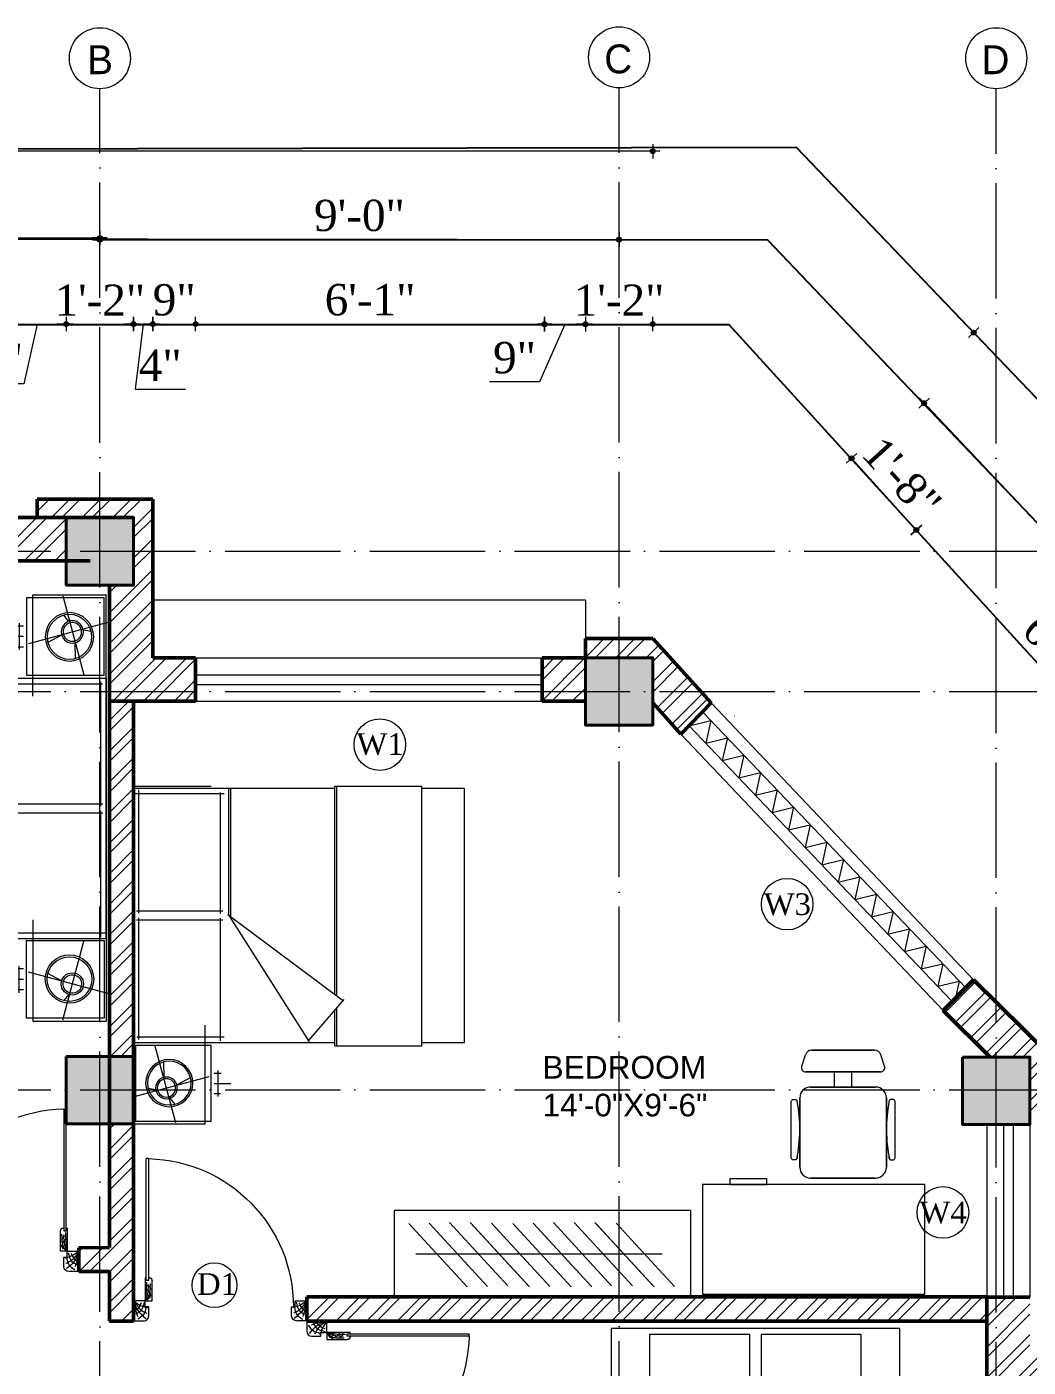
# Model space of a CAD drawing. Header units: inches. Extents: x 153221 to 157601, y -20468 to 0.
# Drawn here: x 156106.4 to 156314.5, y -18781.2 to -18502.7 of the extents above; entities that cross this region are included whole.
import ezdxf

# ---------------------------------------------------------------- set-up
doc = ezdxf.new("R2010")
doc.units = ezdxf.units.IN
doc.header["$MEASUREMENT"] = 0
doc.header["$PDMODE"] = 99
doc.linetypes.add('ACAD_ISO04W100', pattern=[30, 24, -3, 0, -3])
for name, color, linetype, lineweight in [('.09', 24, 'Continuous', 9), ('.1', 168, 'Continuous', 13), ('A-FUR', 42, 'Continuous', 5), ('CENTER  LINE RA', 10, 'ACAD_ISO04W100', 20), ('CONC. OUTLINE RA', 150, 'Continuous', 40), ('DOOR-WIN RA', 3, 'Continuous', 20), ('Furniture', 22, 'Continuous', 13), ('Hatch', 254, 'Continuous', 9), ('HATCH RA', 8, 'Continuous', 5), ('Text', 7, 'Continuous', 18), ('TEXTLAYER', 7, 'Continuous', 18), ('WALL RA', 42, 'Continuous', 50)]:
    doc.layers.add(name, color=color, linetype=linetype, lineweight=lineweight)
doc.layers.add('lettring', color=7, linetype='Continuous')
doc.layers.add('WINDOW+dOOR', color=5, linetype='Continuous')
doc.styles.add('DIM', font='dutch.ttf')
doc.styles.get("Standard").update_dxf_attribs({"font": 'arial.ttf'})
doc.styles.add('titles', font='GOTHICB.TTF')
doc.dimstyles.new('Copy of DIM 8', dxfattribs={"dimtxt": 6.5, "dimasz": 1, "dimexe": 6, "dimexo": 18, "dimgap": 1.6875, "dimtad": 1, "dimdec": 0, "dimzin": 3, "dimdsep": 46, "dimlunit": 4, "dimtxsty": 'DIM', "dimblk": 'dot 2', "dimcen": 0.09375, "dimse1": 1, "dimse2": 1, "dimclrd": 1, "dimclre": 1, "dimclrt": 256, "dimadec": 0, "dimazin": 0, "dimtfac": 0.75, "dimtdec": 0, "dimtix": 1, "dimtmove": 1, "dimatfit": 3, "dimldrblk": 'DOT', "dimfxl": 1, "dimtolj": 1, "dimtzin": 0, "dimlwd": 9, "dimlwe": 9, "dimarcsym": 0})
pattern_1 = [(45, (9494.8653, -3872.767), (-3.18198052, 3.18198052), []), (45, (9496.9866, -3872.767), (-3.18198052, 3.18198052), [])]

# ---------------------------------------------------------------- blocks, each defined once
blk = doc.blocks.new('30 inch door')
at = {"layer": '.09'}
blk.add_arc((10330.01, 24687.1), 25.67, 91.332, 180, dxfattribs=at)
at = {"layer": '.1'}
for p, q in [((10329.41, 24712.76), (10329.41, 24691.67)), ((10329.41, 24712.76), (10329.81, 24712.76)), ((10329.81, 24691.67), (10329.81, 24712.76)), ((10328.81, 24688.15), (10328.81, 24691.67)), ((10329.29, 24692.15), (10329.41, 24692.15)), ((10329.41, 24692.15), (10329.41, 24691.67)), ((10329.41, 24691.67), (10329.81, 24691.67)), ((10329.41, 24691.67), (10329.81, 24691.67)), ((10329.81, 24691.67), (10329.81, 24692.15)), ((10329.81, 24692.15), (10330.01, 24692.15)), ((10330.01, 24692.15), (10330.01, 24688.15)), ((10302.02, 24688.15), (10302.02, 24684.65)), ((10304.03, 24688.15), (10302.02, 24688.15)), ((10304.03, 24688.15), (10304.03, 24688.15)), ((10304.03, 24687.1), (10304.03, 24688.15)), ((10304.65, 24687.1), (10304.03, 24687.1)), ((10304.65, 24685.52), (10304.65, 24687.1)), ((10330.01, 24688.15), (10328.81, 24688.15)), ((10329.4, 24687.1), (10330.01, 24687.1)), ((10329.4, 24685.52), (10329.4, 24687.1)), ((10330.01, 24687.1), (10330.01, 24688.15)), ((10330.01, 24688.15), (10332.02, 24688.15)), ((10332.02, 24688.15), (10332.02, 24684.65)), ((10302.02, 24684.65), (10303.77, 24684.65)), ((10332.02, 24684.65), (10330.27, 24684.65))]:
    blk.add_line(p, q, dxfattribs=at)
for centre, major_axis, start_param, end_param in [((10329.29, 24691.67), (-0.339, 0.339), 5.497787, 7.068583), ((10303.77, 24685.52), (-0.619, -0.619), 0.785398, 2.356194)]:
    blk.add_ellipse(centre, major_axis=major_axis, ratio=1, start_param=start_param, end_param=end_param, dxfattribs=at)
at = {"layer": '.1', "extrusion": (0, 0, -1)}
blk.add_ellipse((10330.27, 24685.52), major_axis=(-0.619, 0.619), ratio=1, start_param=3.926991, end_param=5.497787, dxfattribs=at)
blk.add_line((10330.01, 24688.15), (10330.01, 24688.15))
at = {"layer": 'Hatch', "lineweight": 0}
for points, knots in [([(10330.01, 24688.15), (10329.93, 24688.7), (10329.77, 24689.76), (10329.75, 24690.84), (10329.74, 24691.37)], [0, 0, 0, 0, 41.50394, 80.765622, 80.765622, 80.765622, 80.765622]), ([(10330.01, 24688.15), (10329.8, 24688.26), (10329.35, 24688.51), (10329.11, 24688.97), (10328.99, 24689.22)], [0, 0, 0, 0, 17.459472, 37.737029, 37.737029, 37.737029, 37.737029]), ([(10329.9, 24690.9), (10329.69, 24690.85), (10329.25, 24690.74), (10329.1, 24690.31), (10329.02, 24690.08)], [0, 0, 0, 0, 15.424483, 31.99547, 31.99547, 31.99547, 31.99547]), ([(10329.92, 24690.24), (10329.72, 24690.12), (10329.23, 24689.84), (10329.13, 24689.27), (10329.07, 24688.95)], [0, 0, 0, 0, 17.254821, 40.319618, 40.319618, 40.319618, 40.319618]), ([(10330.01, 24688.15), (10329.7, 24688.44), (10329.1, 24689.01), (10329.14, 24689.82), (10329.09, 24691.13)], [0, 0, 0, 0, 30.296971, 58.529009, 58.529009, 58.529009, 58.529009]), ([(10329.9, 24689.44), (10329.59, 24689.24), (10329.23, 24689.01), (10329.2, 24688.63), (10329.2, 24688.58)], [0, 0, 0, 0, 24.633819, 28.489546, 28.489546, 28.489546, 28.489546]), ([(10330.01, 24688.15), (10329.86, 24688.5), (10329.47, 24689.39), (10329.44, 24690.38), (10329.42, 24690.98)], [0, 0, 0, 0, 28.413311, 72.750806, 72.750806, 72.750806, 72.750806]), ([(10302.02, 24688.15), (10302.05, 24687.95), (10302.17, 24687.01), (10302.48, 24686.12), (10302.72, 24685.42)], [0, 0, 0, 0, 17.459471, 80.67073, 80.67073, 80.67073, 80.67073]), ([(10302.02, 24688.15), (10302.41, 24687.86), (10303.15, 24687.31), (10304.04, 24687.05), (10304.45, 24686.93)], [0, 0, 0, 0, 41.503939, 78.170205, 78.170205, 78.170205, 78.170205]), ([(10302.02, 24688.15), (10302.45, 24687.5), (10303.05, 24686.59), (10304.02, 24686.14), (10304.29, 24686.01)], [0, 0, 0, 0, 64.705486, 90.408952, 90.408952, 90.408952, 90.408952]), ([(10302.02, 24688.15), (10302.13, 24687.79), (10302.35, 24687.1), (10302.97, 24686.1), (10304.18, 24685.07)], [0, 0, 0, 0, 30.296971, 58.529009, 58.529009, 58.529009, 58.529009]), ([(10303.35, 24687.82), (10303.2, 24687.43), (10302.98, 24686.82), (10302.44, 24686.51), (10302.25, 24686.4)], [0, 0, 0, 0, 34.642749, 52.790216, 52.790216, 52.790216, 52.790216]), ([(10303.86, 24687.89), (10303.73, 24687.32), (10303.52, 24686.4), (10302.7, 24686), (10302.39, 24685.85)], [0, 0, 0, 0, 47.051669, 75.417188, 75.417188, 75.417188, 75.417188]), ([(10304.15, 24687.01), (10304.07, 24686.57), (10303.9, 24685.69), (10303.13, 24685.22), (10302.75, 24684.98)], [0, 0, 0, 0, 36.886594, 73.591637, 73.591637, 73.591637, 73.591637]), ([(10332.02, 24688.15), (10331.63, 24687.86), (10330.89, 24687.31), (10330.01, 24687.05), (10329.59, 24686.93)], [0, 0, 0, 0, 41.503939, 78.170205, 78.170205, 78.170205, 78.170205]), ([(10332.02, 24688.15), (10331.59, 24687.5), (10330.99, 24686.59), (10330.03, 24686.14), (10329.75, 24686.01)], [0, 0, 0, 0, 64.705486, 90.408952, 90.408952, 90.408952, 90.408952]), ([(10332.02, 24688.15), (10331.91, 24687.79), (10331.69, 24687.1), (10331.07, 24686.1), (10329.87, 24685.07)], [0, 0, 0, 0, 30.296971, 58.529009, 58.529009, 58.529009, 58.529009]), ([(10329.89, 24687.01), (10329.98, 24686.57), (10330.14, 24685.69), (10330.91, 24685.22), (10331.29, 24684.98)], [0, 0, 0, 0, 36.886594, 73.591637, 73.591637, 73.591637, 73.591637]), ([(10330.18, 24687.89), (10330.31, 24687.32), (10330.52, 24686.4), (10331.35, 24686), (10331.66, 24685.85)], [0, 0, 0, 0, 47.051669, 75.417188, 75.417188, 75.417188, 75.417188]), ([(10330.7, 24687.82), (10330.84, 24687.43), (10331.06, 24686.82), (10331.61, 24686.51), (10331.8, 24686.4)], [0, 0, 0, 0, 34.642749, 52.790216, 52.790216, 52.790216, 52.790216]), ([(10332.02, 24688.15), (10332, 24687.95), (10331.87, 24687.01), (10331.56, 24686.12), (10331.32, 24685.42)], [0, 0, 0, 0, 17.459471, 80.67073, 80.67073, 80.67073, 80.67073])]:
    blk.add_open_spline(points, degree=3, knots=knots, dxfattribs=at)
blk = doc.blocks.new('COLUMN')
at = {"layer": 'CONC. OUTLINE RA', "transparency": 33554687}
h = blk.add_hatch(color=256, dxfattribs=at)
h.dxf.hatch_style = 1
h.paths.add_polyline_path([(148062.93, -13130.45), (148076.93, -13130.45), (148076.93, -13116.45), (148062.93, -13116.45)])
at = {"layer": 'CONC. OUTLINE RA'}
blk.add_lwpolyline([(148062.93, -13116.45), (148076.93, -13116.45), (148076.93, -13130.45), (148062.93, -13130.45)], close=True, dxfattribs=at)
blk = doc.blocks.new('A$C2A650008')
at = {"layer": 'A-FUR'}
for p, q in [((-74.11, 13.02), (-90.97, 13.02)), ((-90.97, -6.3), (-90.97, 13.02)), ((-80.98, 12.72), (-85.85, -5.45)), ((-74.11, -10.37), (-74.11, 13.02)), ((-90.52, -5.58), (-90.52, 12.3)), ((-90.52, 12.3), (-72.65, 12.3)), ((-72.65, 12.3), (-72.65, -5.58)), ((-91.38, 6.62), (-73.1, 1.72)), ((-82.37, 6.87), (-81.23, 8.27)), ((-70.96, 6.46), (-70.96, 0.35)), ((-85.74, 4.89), (-87.52, 4.59)), ((-80.74, 3.68), (-77.55, 1.98)), ((-71.92, 5.78), (-70.42, 5.78)), ((-71.92, 3.36), (-67.96, 3.36)), ((-83.76, 1.91), (-83.84, -1.7)), ((-71.92, 0.94), (-70.3, 0.94)), ((-72.65, -5.58), (-90.52, -5.58)), ((-43.44, -5.48), (-43.44, -13.94)), ((-43.44, -5.48), (-22.87, -5.48)), ((-42.96, -5.48), (-42.96, -14.5)), ((-22.87, -5.48), (-22.87, -66.85)), ((-90.97, -6.3), (-43.44, -6.3)), ((-90.97, -6.3), (-90.97, -66.3)), ((-90.97, -6.3), (-70.8, -6.3)), ((-90.97, -66.3), (-90.97, -6.3)), ((-90.18, -7.63), (-69.6, -7.63)), ((-89.76, -35.72), (-89.76, -7)), ((-70.44, -6.69), (-70.44, -35.63)), ((-68.72, -36.65), (-49.48, -6.48)), ((-49.77, -6.59), (-41.27, -16.48)), ((-22.87, -6.3), (-12.84, -6.3)), ((-12.84, -6.3), (-12.84, -66.3)), ((-41.36, -16.06), (-68.68, -36.43)), ((-43.44, -17.62), (-43.44, -66.85)), ((-42.96, -17.26), (-42.96, -66.85)), ((-69.87, -35.22), (-90.25, -35.22)), ((-89.76, -65.95), (-89.76, -36.85)), ((-70.44, -36.77), (-70.44, -65.37)), ((-68.5, -36.25), (-68.5, -66.3)), ((-68.02, -35.78), (-68.02, -66.3)), ((-90.25, -37.39), (-69.87, -37.39)), ((-74.11, -61.97), (-74.11, -85.36)), ((-43.44, -66.3), (-90.97, -66.3)), ((-90.97, -66.3), (-90.97, -85.36)), ((-69.53, -64.97), (-90.74, -64.97)), ((-90.52, -66.76), (-90.52, -84.63)), ((-72.65, -66.76), (-90.52, -66.76)), ((-80.98, -85.05), (-85.85, -66.89)), ((-72.65, -84.63), (-72.65, -66.76)), ((-43.44, -66.85), (-22.87, -66.85)), ((-12.84, -66.3), (-22.87, -66.3)), ((-91.38, -78.96), (-73.1, -74.06)), ((-71.92, -73.28), (-70.3, -73.28)), ((-70.96, -78.79), (-70.96, -72.69)), ((-80.74, -76.02), (-77.55, -74.32)), ((-71.92, -75.7), (-67.96, -75.7)), ((-82.37, -79.2), (-81.23, -80.61)), ((-71.92, -78.11), (-70.42, -78.11)), ((-74.11, -85.36), (-90.97, -85.36)), ((-90.52, -84.63), (-72.65, -84.63))]:
    blk.add_line(p, q, dxfattribs=at)
for centre, major_axis, start_param, end_param in [((-82.54, 3.29), (3.95, 3.95), 6.28318530712061, 12.5663706143002), ((-82.54, 3.29), (-3.64, 3.64), 4.712389, 10.995574), ((-83.2, 4.43), (1.82, 1.82), 3.926993, 10.210178), ((-83.2, 4.43), (-1.52, 1.52), -1.570796, 4.712389)]:
    blk.add_ellipse(centre, major_axis=major_axis, ratio=1, start_param=start_param, end_param=end_param, dxfattribs=at)
at = {"layer": 'A-FUR', "extrusion": (0, 0, -1)}
for centre, major_axis, start_param, end_param in [((-82.54, -75.63), (-3.95, 3.95), 3.141593, 9.424778), ((-82.54, -75.63), (3.64, 3.64), 1.570796326731005, 7.853981633910592), ((-83.2, -76.77), (1.82, 1.82), -0.588961555347947, 5.69422375183164), ((-83.2, -76.77), (-1.52, 1.52), 0.886531, 7.169716)]:
    blk.add_ellipse(centre, major_axis=major_axis, ratio=1, start_param=start_param, end_param=end_param, dxfattribs=at)
blk = doc.blocks.new('Bed - Queen')
at = {"linetype": 'Continuous'}
for p, q in [((0, -72.00003), (0, 0)), ((0, 0), (59.99999, 0)), ((59.99999, 0), (59.99999, -72.00003)), ((7.99999, -1.2), (28.79998, -1.2)), ((7.99999, -14.4), (7.99999, -1.2)), ((28.79998, -1.2), (28.79998, -14.4)), ((31.19999, -1.2), (51.99999, -1.2)), ((31.19999, -14.4), (31.19999, -1.2)), ((51.99999, -1.2), (51.99999, -16.4)), ((0, -14.4), (44.8, -14.4)), ((59.99999, -29.6), (44.8, -14.4)), ((44.8, -14.4), (44.8, -29.6)), ((51.99999, -16.4), (46.79936, -16.4)), ((44.8, -16.8), (0, -16.8)), ((44.8, -29.6), (59.99999, -29.6)), ((59.99999, -72.00003), (0, -72.00003))]:
    blk.add_line(p, q, dxfattribs=at)
blk = doc.blocks.new('dot1')
at = {"layer": 'Hatch'}
h = blk.add_hatch(color=256, dxfattribs=at)
edge = h.paths.add_edge_path()
edge.add_arc((0, 0), 1, 0, 360)
for p, q in [((3, 0), (-3, 0)), ((0, 3), (0, -3))]:
    blk.add_line(p, q, dxfattribs=at)
blk.add_circle((0, 0), 1, dxfattribs=at)
blk = doc.blocks.new('dot 2')
at = {"layer": 'Hatch', "xscale": 0.5, "yscale": 0.5, "zscale": 0.5}
blk.add_blockref('dot1', (0, 0), dxfattribs=at)
blk = doc.blocks.new('*D881')
at = {"layer": 'Defpoints', "color": 0, "transparency": 16777216}
for p in [(160057.46, -18564.47), (160045.46, -18604.7), (160057.46, -18604.7)]:
    blk.add_point(p, dxfattribs=at)
at = {"layer": 'lettring', "color": 1, "lineweight": 9, "transparency": 16777216}
for p, q in [((160046.46, -18564.47), (160056.46, -18564.47)), ((160051.46, -18564.47), (160048.69, -18576.91)), ((160048.69, -18576.91), (160029.46, -18576.91))]:
    blk.add_line(p, q, dxfattribs=at)
at = {"layer": 'lettring', "color": 1, "lineweight": 9, "transparency": 16777216, "rotation": 180}
blk.add_blockref('dot 2', (160045.46, -18564.47), dxfattribs=at)
at = {"layer": 'lettring', "color": 1, "lineweight": 9, "transparency": 16777216}
blk.add_blockref('dot 2', (160057.46, -18564.47), dxfattribs=at)
at = {"layer": 'lettring', "transparency": 16777216, "insert": (160039.07, -18571.88), "char_height": 6.5, "attachment_point": 5, "style": 'DIM'}
blk.add_mtext('\\A1;1\'-0"', dxfattribs=at)
blk = doc.blocks.new('_Dot')
at = {"color": 0, "linetype": 'ByBlock', "lineweight": -2}
blk.add_line((-0.5, 0), (-1, 0), dxfattribs=at)
at = {"color": 0, "linetype": 'ByBlock', "const_width": 0.5}
blk.add_lwpolyline([(-0.25, 0, 1), (0.25, 0, 1)], format="xyb", close=True, dxfattribs=at)
blk = doc.blocks.new('*D882')
at = {"layer": 'Defpoints', "color": 0, "transparency": 16777216}
for p in [(160071.46, -18564.47), (160057.46, -18604.7), (160071.46, -18604.69)]:
    blk.add_point(p, dxfattribs=at)
at = {"layer": 'lettring', "color": 1, "lineweight": 9, "transparency": 16777216}
for p, q in [((160056.46, -18564.47), (160055.46, -18564.47)), ((160057.46, -18564.47), (160071.46, -18564.47)), ((160072.46, -18564.47), (160073.46, -18564.47))]:
    blk.add_line(p, q, dxfattribs=at)
blk.add_blockref('dot 2', (160057.46, -18564.47), dxfattribs=at)
at = {"layer": 'lettring', "color": 1, "lineweight": 9, "transparency": 16777216, "rotation": 180}
blk.add_blockref('dot 2', (160071.46, -18564.47), dxfattribs=at)
at = {"layer": 'lettring', "transparency": 16777216, "insert": (160064.46, -18559.51), "char_height": 6.5, "attachment_point": 5, "style": 'DIM'}
blk.add_mtext('\\A1;1\'-2"', dxfattribs=at)
blk = doc.blocks.new('*D883')
at = {"layer": 'Defpoints', "color": 0, "transparency": 16777216}
for p in [(160075.46, -18564.47), (160075.46, -18600.86), (160071.46, -18604.69)]:
    blk.add_point(p, dxfattribs=at)
at = {"layer": 'lettring', "color": 1, "lineweight": 9, "transparency": 16777216}
for p, q in [((160070.46, -18564.47), (160069.46, -18564.47)), ((160071.46, -18564.47), (160075.46, -18564.47)), ((160071.46, -18564.47), (160075.46, -18564.47)), ((160073.46, -18564.47), (160071.77, -18577.97)), ((160076.46, -18564.47), (160077.46, -18564.47)), ((160071.77, -18577.97), (160082.24, -18577.97))]:
    blk.add_line(p, q, dxfattribs=at)
blk.add_blockref('dot 2', (160071.46, -18564.47), dxfattribs=at)
at = {"layer": 'lettring', "color": 1, "lineweight": 9, "transparency": 16777216, "rotation": 180}
blk.add_blockref('dot 2', (160075.46, -18564.47), dxfattribs=at)
at = {"layer": 'lettring', "transparency": 16777216, "insert": (160077, -18573.03), "char_height": 6.5, "attachment_point": 5, "style": 'DIM'}
blk.add_mtext('\\A1;4"', dxfattribs=at)
blk = doc.blocks.new('*D884')
at = {"layer": 'Defpoints', "color": 0, "transparency": 16777216}
for p in [(160084.37, -18564.47), (160075.46, -18600.86), (160084.37, -18634.84)]:
    blk.add_point(p, dxfattribs=at)
at = {"layer": 'lettring', "color": 1, "lineweight": 9, "transparency": 16777216}
for p, q in [((160074.46, -18564.47), (160073.46, -18564.47)), ((160075.46, -18564.47), (160084.37, -18564.47)), ((160085.37, -18564.47), (160086.37, -18564.47))]:
    blk.add_line(p, q, dxfattribs=at)
blk.add_blockref('dot 2', (160075.46, -18564.47), dxfattribs=at)
at = {"layer": 'lettring', "color": 1, "lineweight": 9, "transparency": 16777216, "rotation": 180}
blk.add_blockref('dot 2', (160084.37, -18564.47), dxfattribs=at)
at = {"layer": 'lettring', "transparency": 16777216, "insert": (160079.91, -18559.47), "char_height": 6.5, "attachment_point": 5, "style": 'DIM'}
blk.add_mtext('\\A1;9"', dxfattribs=at)
blk = doc.blocks.new('*D885')
at = {"layer": 'Defpoints', "color": 0, "transparency": 16777216}
for p in [(160156.87, -18564.47), (160084.37, -18634.84), (160156.87, -18634.84)]:
    blk.add_point(p, dxfattribs=at)
at = {"layer": 'lettring', "color": 1, "lineweight": 9, "transparency": 16777216}
blk.add_line((160085.37, -18564.47), (160155.87, -18564.47), dxfattribs=at)
at = {"layer": 'lettring', "color": 1, "lineweight": 9, "transparency": 16777216, "rotation": 180}
blk.add_blockref('dot 2', (160084.37, -18564.47), dxfattribs=at)
at = {"layer": 'lettring', "color": 1, "lineweight": 9, "transparency": 16777216}
blk.add_blockref('dot 2', (160156.87, -18564.47), dxfattribs=at)
at = {"layer": 'lettring', "transparency": 16777216, "insert": (160120.62, -18559.45), "char_height": 6.5, "attachment_point": 5, "style": 'DIM'}
blk.add_mtext('\\A1;6\'-1"', dxfattribs=at)
blk = doc.blocks.new('*D886')
at = {"layer": 'Defpoints', "color": 0, "transparency": 16777216}
for p in [(160165.37, -18564.55), (160156.87, -18635.95), (160165.37, -18634.92)]:
    blk.add_point(p, dxfattribs=at)
at = {"layer": 'lettring', "color": 1, "lineweight": 9, "transparency": 16777216}
for p, q in [((160161.12, -18564.55), (160155.81, -18576.49)), ((160157.87, -18564.55), (160164.37, -18564.55)), ((160155.81, -18576.49), (160145.46, -18576.49))]:
    blk.add_line(p, q, dxfattribs=at)
at = {"layer": 'lettring', "color": 1, "lineweight": 9, "transparency": 16777216, "rotation": 180}
blk.add_blockref('dot 2', (160156.87, -18564.55), dxfattribs=at)
at = {"layer": 'lettring', "color": 1, "lineweight": 9, "transparency": 16777216}
blk.add_blockref('dot 2', (160165.37, -18564.55), dxfattribs=at)
at = {"layer": 'lettring', "transparency": 16777216, "insert": (160150.64, -18571.49), "char_height": 6.5, "attachment_point": 5, "style": 'DIM'}
blk.add_mtext('\\A1;9"', dxfattribs=at)
blk = doc.blocks.new('*D887')
at = {"layer": 'Defpoints', "color": 0, "transparency": 16777216}
for p in [(160179.37, -18564.47), (160165.37, -18633.81), (160179.37, -18633.81)]:
    blk.add_point(p, dxfattribs=at)
at = {"layer": 'lettring', "color": 1, "lineweight": 9, "transparency": 16777216}
for p, q in [((160164.37, -18564.47), (160163.37, -18564.47)), ((160165.37, -18564.47), (160179.37, -18564.47)), ((160180.37, -18564.47), (160181.37, -18564.47))]:
    blk.add_line(p, q, dxfattribs=at)
blk.add_blockref('dot 2', (160165.37, -18564.47), dxfattribs=at)
at = {"layer": 'lettring', "color": 1, "lineweight": 9, "transparency": 16777216, "rotation": 180}
blk.add_blockref('dot 2', (160179.37, -18564.47), dxfattribs=at)
at = {"layer": 'lettring', "transparency": 16777216, "insert": (160172.37, -18559.51), "char_height": 6.5, "attachment_point": 5, "style": 'DIM'}
blk.add_mtext('\\A1;1\'-2"', dxfattribs=at)
blk = doc.blocks.new('*D888')
at = {"layer": 'Defpoints', "color": 0, "transparency": 16777216}
for p in [(160064.46, -18546.57), (159860.42, -18611.67), (160064.46, -18611.67)]:
    blk.add_point(p, dxfattribs=at)
at = {"layer": 'lettring', "color": 1, "lineweight": 9, "transparency": 16777216}
blk.add_line((159861.42, -18546.57), (160063.46, -18546.57), dxfattribs=at)
at = {"layer": 'lettring', "color": 1, "lineweight": 9, "transparency": 16777216, "rotation": 180}
blk.add_blockref('dot 2', (159860.42, -18546.57), dxfattribs=at)
at = {"layer": 'lettring', "color": 1, "lineweight": 9, "transparency": 16777216}
blk.add_blockref('dot 2', (160064.46, -18546.57), dxfattribs=at)
at = {"layer": 'lettring', "transparency": 16777216, "insert": (159962.44, -18541.55), "char_height": 6.5, "attachment_point": 5, "style": 'DIM'}
blk.add_mtext('\\A1;17\'-0"', dxfattribs=at)
blk = doc.blocks.new('*D889')
at = {"layer": 'Defpoints', "color": 0, "transparency": 16777216}
for p in [(160172.37, -18546.94), (160172.37, -18546.94), (160064.46, -18611.67)]:
    blk.add_point(p, dxfattribs=at)
at = {"layer": 'lettring', "color": 1, "lineweight": 9, "transparency": 16777216}
blk.add_line((160065.46, -18546.94), (160171.37, -18546.94), dxfattribs=at)
at = {"layer": 'lettring', "color": 1, "lineweight": 9, "transparency": 16777216, "rotation": 180}
blk.add_blockref('dot 2', (160064.46, -18546.94), dxfattribs=at)
at = {"layer": 'lettring', "color": 1, "lineweight": 9, "transparency": 16777216}
blk.add_blockref('dot 2', (160172.37, -18546.94), dxfattribs=at)
at = {"layer": 'lettring', "transparency": 16777216, "insert": (160118.41, -18541.94), "char_height": 6.5, "attachment_point": 5, "style": 'DIM'}
blk.add_mtext('\\A1;9\'-0"', dxfattribs=at)
blk = doc.blocks.new('*D890')
at = {"layer": 'Defpoints', "color": 0, "transparency": 16777216}
for p in [(159853.42, -18528.57), (159853.42, -18629.81), (160179.37, -18629.81)]:
    blk.add_point(p, dxfattribs=at)
at = {"layer": 'lettring', "color": 1, "lineweight": 9, "transparency": 16777216}
blk.add_line((160178.37, -18528.57), (159854.42, -18528.57), dxfattribs=at)
at = {"layer": 'lettring', "color": 1, "lineweight": 9, "transparency": 16777216, "rotation": 180}
blk.add_blockref('dot 2', (159853.42, -18528.57), dxfattribs=at)
at = {"layer": 'lettring', "color": 1, "lineweight": 9, "transparency": 16777216}
blk.add_blockref('dot 2', (160179.37, -18528.57), dxfattribs=at)
at = {"layer": 'lettring', "transparency": 16777216, "insert": (160016.39, -18523.57), "char_height": 6.5, "attachment_point": 5, "style": 'DIM'}
blk.add_mtext('\\A1;27\'-2"', dxfattribs=at)
blk = doc.blocks.new('nbc')
at = {"layer": 'CENTER  LINE RA', "linetype": 'ACAD_ISO04W100'}
for p, q in [((157748.23, -18980.32), (157748.23, -18515.46)), ((157856.14, -18980.29), (157856.14, -18515.29)), ((157934.54, -18980.46), (157934.54, -18515.46)), ((157473.24, -18611.56), (158032.97, -18611.56)), ((157473.24, -18640.7), (158032.97, -18640.7)), ((157473.24, -18723.5), (158032.97, -18723.5))]:
    blk.add_line(p, q, dxfattribs=at)
at = {"layer": 'Text'}
for centre in [(157748.23, -18509.12), (157748.23, -18509.12), (157748.23, -18509.12), (157856.14, -18508.94), (157856.14, -18508.94), (157856.14, -18508.94), (157934.54, -18509.12), (157934.54, -18509.12), (157934.54, -18509.12)]:
    blk.add_circle(centre, 6.34, dxfattribs=at)
at = {"layer": 'Text', "char_height": 6, "width": 68.6783, "attachment_point": 3, "rotation": 0.0035, "style": 'titles'}
for s, insert in [('{\\fStylus BT|b0|i0|c0|p34;B}', (157750.95, -18506.44)), ('{\\fStylus BT|b0|i0|c0|p34;C}', (157858.86, -18506.27)), ('{\\fStylus BT|b0|i0|c0|p34;D}', (157937.27, -18506.44))]:
    blk.add_mtext(s, dxfattribs=dict(at, insert=insert))
blk = doc.blocks.new('*D891')
at = {"layer": 'Defpoints', "color": 0, "transparency": 16777216}
for p in [(160234.15, -18607.25), (160179.37, -18629.81), (160192.85, -18644.69)]:
    blk.add_point(p, dxfattribs=at)
at = {"layer": 'lettring', "color": 1, "lineweight": 9, "transparency": 16777216}
blk.add_line((160221.34, -18593.12), (160233.48, -18606.51), dxfattribs=at)
for p, rotation in [((160220.67, -18592.38), 132.1864130541454), ((160234.15, -18607.25), 312.1864130541455)]:
    blk.add_blockref('dot 2', p, dxfattribs=dict(at, rotation=rotation))
at = {"layer": 'lettring', "transparency": 16777216, "insert": (160231.14, -18596.44), "char_height": 6.5, "attachment_point": 5, "rotation": 312.1864, "style": 'DIM'}
blk.add_mtext('\\A1;1\'-8"', dxfattribs=at)
blk = doc.blocks.new('*D892')
at = {"layer": 'Defpoints', "color": 0, "transparency": 16777216}
for p in [(160192.85, -18644.69), (160287.36, -18665.96), (160247.47, -18702.12)]:
    blk.add_point(p, dxfattribs=at)
at = {"layer": 'lettring', "color": 1, "lineweight": 9, "transparency": 16777216}
blk.add_line((160234.83, -18607.99), (160286.69, -18665.22), dxfattribs=at)
for p, rotation in [((160234.15, -18607.25), 132.1864130541473), ((160287.36, -18665.96), 312.1864130541473)]:
    blk.add_blockref('dot 2', p, dxfattribs=dict(at, rotation=rotation))
at = {"layer": 'lettring', "transparency": 16777216, "insert": (160264.47, -18633.25), "char_height": 6.5, "attachment_point": 5, "rotation": 312.1864, "style": 'DIM'}
blk.add_mtext('\\A1;6\'-7"', dxfattribs=at)
blk = doc.blocks.new('*D893')
at = {"layer": 'Defpoints', "color": 0, "transparency": 16777216}
for p in [(160300.86, -18680.86), (160247.47, -18702.12), (160261.77, -18716.28)]:
    blk.add_point(p, dxfattribs=at)
at = {"layer": 'lettring', "color": 1, "lineweight": 9, "transparency": 16777216}
blk.add_line((160288.04, -18666.7), (160300.19, -18680.12), dxfattribs=at)
for p, rotation in [((160287.36, -18665.96), 132.1864130541473), ((160300.86, -18680.86), 312.1864130541473)]:
    blk.add_blockref('dot 2', p, dxfattribs=dict(at, rotation=rotation))
at = {"layer": 'lettring', "transparency": 16777216, "insert": (160297.84, -18670.03), "char_height": 6.5, "attachment_point": 5, "rotation": 312.1864, "style": 'DIM'}
blk.add_mtext('\\A1;1\'-8"', dxfattribs=at)
blk = doc.blocks.new('*D904')
at = {"layer": 'Defpoints', "color": 0, "transparency": 16777216}
for p in [(160250.77, -18723.6), (160250.77, -18889.31), (160327.1, -18889.31)]:
    blk.add_point(p, dxfattribs=at)
at = {"layer": 'lettring', "color": 1, "lineweight": 9, "transparency": 16777216}
blk.add_line((160327.1, -18724.6), (160327.1, -18888.31), dxfattribs=at)
for p, rotation in [((160327.1, -18723.6), 90), ((160327.1, -18889.31), 270)]:
    blk.add_blockref('dot 2', p, dxfattribs=dict(at, rotation=rotation))
at = {"layer": 'lettring', "transparency": 16777216, "insert": (160322.07, -18806.46), "char_height": 6.5, "attachment_point": 5, "rotation": 90, "style": 'DIM'}
blk.add_mtext('\\A1;13\'-10"', dxfattribs=at)
blk = doc.blocks.new('BFKJV')
at = {"layer": 'HATCH RA'}
h = blk.add_hatch(dxfattribs=at)
h.set_pattern_fill('ANSI32', color=256, scale=12)
h.paths.add_polyline_path([(160075.46, -18633.84), (160075.46, -18600.87), (160051.46, -18600.86), (160051.46, -18604.7), (160071.46, -18604.7), (160071.46, -18618.7), (160066.46, -18618.7), (160066.46, -18642.84), (160084.37, -18642.84), (160084.37, -18633.84)])
h = blk.add_hatch(dxfattribs=at)
h.set_pattern_fill('ANSI32', color=256, scale=12)
h.set_pattern_definition(pattern_1)
h.paths.add_polyline_path([(160057.46, -18613.7), (160057.46, -18604.7), (160045.46, -18604.7), (160045.46, -18613.7)])
h = blk.add_hatch(dxfattribs=at)
h.set_pattern_fill('ANSI32', color=256, scale=12)
h.paths.add_polyline_path([(160179.37, -18629.81), (160165.37, -18629.81), (160165.37, -18633.81), (160179.37, -18633.81), (160179.37, -18643.21), (160185.24, -18649.7), (160191.51, -18643.2)])
h = blk.add_hatch(dxfattribs=at)
h.set_pattern_fill('ANSI32', color=256, scale=12)
h.paths.add_polyline_path([(160156.37, -18642.84), (160165.37, -18642.84), (160165.37, -18633.84), (160156.37, -18633.84)])
h = blk.add_hatch(dxfattribs=at)
h.set_pattern_fill('ANSI32', color=256, scale=12)
h.set_pattern_definition(pattern_1)
h.paths.add_polyline_path([(160071.46, -18642.84), (160066.46, -18642.84), (160066.46, -18716.64), (160071.46, -18716.64)])
h = blk.add_hatch(dxfattribs=at)
h.set_pattern_fill('ANSI32', color=256, scale=12)
h.paths.add_polyline_path([(160246.05, -18700.71), (160239.71, -18707.1), (160249.48, -18716.78), (160257.77, -18716.78), (160257.77, -18730.65), (160261.77, -18730.65), (160261.77, -18716.28)])
h = blk.add_hatch(dxfattribs=at)
h.set_pattern_fill('ANSI32', color=256, scale=12)
h.set_pattern_definition(pattern_1)
h.paths.add_polyline_path([(160066.46, -18730.64), (160066.46, -18756.34), (160060.11, -18756.44), (160060.11, -18761.34), (160066.46, -18761.34), (160066.46, -18771.64), (160071.46, -18771.64), (160071.46, -18767.44), (160071.46, -18730.64)])
h = blk.add_hatch(dxfattribs=at)
h.set_pattern_fill('ANSI32', color=256, scale=12)
h.set_pattern_definition(pattern_1)
h.paths.add_polyline_path([(160248.77, -18766.64), (160107.46, -18766.64), (160107.46, -18771.64), (160248.77, -18771.64)])
h = blk.add_hatch(dxfattribs=at)
h.set_pattern_fill('ANSI32', color=256, scale=12)
h.set_pattern_definition([(45, (9508.3005, -3872.774), (-3.18198052, 3.18198052), []), (45, (9510.422, -3872.774), (-3.18198052, 3.18198052), [])])
h.paths.add_polyline_path([(160257.77, -18766.65), (160248.77, -18766.65), (160248.77, -18806.66), (160257.77, -18806.66), (160257.77, -18800.66), (160262.77, -18800.66), (160262.77, -18776.66), (160257.77, -18776.66)])
for q in [(160075.46, -18621.84), (160165.37, -18633.84)]:
    blk.add_line((160165.37, -18621.84), q)
at = {"layer": 'A-FUR'}
for p, q in [((160113.28, -18660.95), (160071.46, -18660.95)), ((160071.46, -18713.75), (160071.46, -18660.95)), ((160071.46, -18660.95), (160071.46, -18713.75)), ((160087.58, -18660.55), (160071.85, -18660.55)), ((160091.23, -18687.4), (160091.23, -18660.95)), ((160091.66, -18687.82), (160091.66, -18660.95)), ((160113.28, -18703.8), (160113.28, -18660.47)), ((160113.28, -18660.47), (160131.38, -18660.47)), ((160113.71, -18704.12), (160113.71, -18660.47)), ((160131.38, -18714.48), (160131.38, -18660.47)), ((160140.22, -18660.95), (160131.38, -18660.95)), ((160140.22, -18713.75), (160140.22, -18660.95)), ((160090.32, -18662.12), (160071.66, -18662.12)), ((160072.52, -18661.27), (160072.52, -18686.87)), ((160089.53, -18686.94), (160089.53, -18661.78)), ((160072.09, -18686.4), (160090.03, -18686.4)), ((160090.03, -18688.31), (160072.09, -18688.31)), ((160072.52, -18687.87), (160072.52, -18713.14)), ((160089.53, -18713.41), (160089.53, -18687.94)), ((160091.04, -18687.05), (160107.97, -18713.6)), ((160115.12, -18705.17), (160091.07, -18687.25)), ((160107.72, -18713.5), (160115.2, -18704.8)), ((160113.28, -18714.48), (160113.28, -18707.03)), ((160113.71, -18714.48), (160113.71, -18706.54)), ((160086.29, -18710.17), (160086.29, -18730.76)), ((160071.46, -18713.75), (160113.28, -18713.75)), ((160071.46, -18713.75), (160089.21, -18713.75)), ((160071.46, -18713.75), (160071.46, -18730.76)), ((160072.15, -18712.59), (160090.27, -18712.59)), ((160131.38, -18713.75), (160140.22, -18713.75)), ((160071.85, -18714.39), (160071.85, -18730.12)), ((160087.58, -18714.39), (160071.85, -18714.39)), ((160080.25, -18730.49), (160075.97, -18714.51)), ((160087.58, -18730.12), (160087.58, -18714.39)), ((160113.28, -18714.48), (160131.38, -18714.48)), ((160077.81, -18720.98), (160077.73, -18717.81)), ((160089.07, -18724.98), (160089.07, -18719.61)), ((160071.1, -18725.13), (160087.18, -18720.82)), ((160080.46, -18722.54), (160083.27, -18721.05)), ((160088.22, -18720.13), (160089.65, -18720.13)), ((160088.22, -18722.26), (160091.7, -18722.26)), ((160076.06, -18723.61), (160074.49, -18723.34)), ((160088.22, -18724.38), (160089.54, -18724.38)), ((160079.03, -18725.34), (160080.03, -18726.58)), ((160086.29, -18730.76), (160071.46, -18730.76)), ((160071.85, -18730.12), (160087.58, -18730.12))]:
    blk.add_line(p, q, dxfattribs=at)
at = {"layer": 'A-FUR', "extrusion": (0, 0, -1)}
for centre, major_axis, start_param, end_param in [((160078.88, -18722.2), (3.47, -3.47), 6.28318530712061, 12.5663706143002), ((160078.88, -18722.2), (-3.21, -3.21), 4.712389, 10.995574), ((160078.29, -18723.2), (1.6, -1.6), 3.926993, 10.210178), ((160078.29, -18723.2), (-1.34, -1.34), -1.570796, 4.712389)]:
    blk.add_ellipse(centre, major_axis=major_axis, ratio=1, start_param=start_param, end_param=end_param, dxfattribs=at)
at = {"layer": 'Defpoints'}
for points in [[(159798.56, -18528.57), (160209.18, -18527.75), (160344.5, -18669.01), (160345.31, -18968.87), (159798.56, -18968.11)], [(159816.56, -18546.57), (160203.2, -18546.97), (160326.52, -18676.39), (160327.26, -18950.85), (159816.56, -18950.13)], [(159834.56, -18564.57), (160195.2, -18564.54), (160308.55, -18688.93), (160308.71, -18932.18), (159834.56, -18932.16)]]:
    blk.add_lwpolyline(points, close=True, dxfattribs=at)
at = {"layer": 'DOOR-WIN RA'}
for p, q in [((160084.37, -18633.84), (160156.37, -18633.84)), ((160084.37, -18637.34), (160156.37, -18637.34)), ((160084.37, -18639.34), (160156.37, -18639.34)), ((160084.37, -18642.84), (160156.37, -18642.84)), ((160191.51, -18643.2), (160246.05, -18700.71)), ((160186.95, -18647.93), (160191.43, -18646.84)), ((160189.78, -18645.11), (160244.43, -18702.42)), ((160191.43, -18646.84), (160190.39, -18651.54)), ((160196.38, -18645.79), (160196.42, -18645.78)), ((160239.73, -18707.09), (160185.24, -18649.7)), ((160186.89, -18647.87), (160241.54, -18705.18)), ((160190.39, -18651.54), (160194.88, -18650.45)), ((160194.88, -18650.45), (160193.83, -18655.15)), ((160193.83, -18655.15), (160198.32, -18654.06)), ((160198.32, -18654.06), (160197.27, -18658.76)), ((160197.27, -18658.76), (160201.76, -18657.67)), ((160201.76, -18657.67), (160200.72, -18662.37)), ((160200.72, -18662.37), (160205.2, -18661.28)), ((160205.2, -18661.28), (160204.16, -18665.98)), ((160204.16, -18665.98), (160208.65, -18664.89)), ((160208.65, -18664.89), (160207.6, -18669.59)), ((160207.6, -18669.59), (160212.09, -18668.5)), ((160212.09, -18668.5), (160211.05, -18673.21)), ((160211.05, -18673.21), (160215.53, -18672.12)), ((160215.53, -18672.12), (160214.49, -18676.82)), ((160214.49, -18676.82), (160218.98, -18675.73)), ((160218.98, -18675.73), (160217.93, -18680.43)), ((160217.93, -18680.43), (160222.42, -18679.34)), ((160222.42, -18679.34), (160221.37, -18684.04)), ((160221.37, -18684.04), (160225.86, -18682.95)), ((160225.86, -18682.95), (160224.82, -18687.65)), ((160224.82, -18687.65), (160229.31, -18686.56)), ((160229.31, -18686.56), (160228.26, -18691.26)), ((160228.26, -18691.26), (160232.75, -18690.17)), ((160232.75, -18690.17), (160231.7, -18694.87)), ((160231.7, -18694.87), (160236.19, -18693.78)), ((160236.19, -18693.78), (160235.15, -18698.48)), ((160235.15, -18698.48), (160239.63, -18697.39)), ((160239.63, -18697.39), (160238.59, -18702.09)), ((160238.59, -18702.09), (160243.08, -18701)), ((160243.08, -18701), (160242.3, -18704.49)), ((160248.77, -18730.78), (160248.77, -18766.65)), ((160252.27, -18730.78), (160252.27, -18766.65)), ((160254.27, -18730.78), (160254.27, -18766.65)), ((160257.77, -18730.78), (160257.77, -18766.65))]:
    blk.add_line(p, q, dxfattribs=at)
at = {"layer": 'Hatch'}
for p, q in [((160210.32, -18718.69), (160211.1, -18716.3)), ((160210.32, -18718.69), (160211.1, -18716.3)), ((160212.39, -18715.37), (160225.48, -18715.37)), ((160225.48, -18715.37), (160212.39, -18715.37)), ((160227.55, -18718.69), (160226.76, -18716.3)), ((160227.55, -18718.69), (160226.76, -18716.3)), ((160211.17, -18719.87), (160226.69, -18719.87)), ((160226.69, -18719.87), (160211.17, -18719.87)), ((160217.13, -18723.02), (160217.13, -18719.87)), ((160217.13, -18723.02), (160217.13, -18719.87)), ((160220.73, -18723.02), (160220.73, -18719.87)), ((160220.73, -18723.02), (160220.73, -18719.87)), ((160212.18, -18723.02), (160225.68, -18723.02)), ((160225.68, -18723.02), (160212.18, -18723.02)), ((160209.93, -18739.67), (160209.93, -18725.27)), ((160209.93, -18725.27), (160209.93, -18739.67)), ((160227.93, -18725.27), (160227.93, -18739.67)), ((160227.93, -18739.67), (160227.93, -18725.27)), ((160225.68, -18741.92), (160212.18, -18741.92)), ((160212.18, -18741.92), (160225.68, -18741.92))]:
    blk.add_line(p, q, dxfattribs=at)
for points in [[(160208.14, -18737.72), (160208.14, -18726.04, -0.414214), (160208.59, -18725.59), (160208.96, -18725.59, -0.414214), (160209.41, -18726.04)], [(160229.72, -18737.72), (160229.72, -18726.04, 0.414214), (160229.27, -18725.59), (160228.91, -18725.59, 0.414214), (160228.46, -18726.04)], [(160209.41, -18737.47), (160209.41, -18737.72, -0.414214), (160208.96, -18738.17), (160208.59, -18738.17, -0.414214), (160208.14, -18737.72)], [(160228.46, -18737.47), (160228.46, -18737.72, 0.414214), (160228.91, -18738.17), (160229.27, -18738.17, 0.414214), (160229.72, -18737.72)]]:
    blk.add_lwpolyline(points, format="xyb", dxfattribs=at)
for points in [[(160189.73, -18743.26), (160189.73, -18766.06), (160235.94, -18766.06), (160235.94, -18743.26)], [(160195.36, -18742.07), (160195.36, -18743.26), (160203.1, -18743.26), (160203.1, -18742.07)]]:
    blk.add_lwpolyline(points, close=True, dxfattribs=at)
for centre, radius, start, end in [((160212.39, -18716.72), 1.35, 90, 161.8667), ((160212.39, -18716.72), 1.35, 90, 161.8667), ((160225.48, -18716.72), 1.35, 18.1333, 90), ((160225.48, -18716.72), 1.35, 18.1333, 90), ((160211.17, -18718.97), 0.9, 161.8667, 270), ((160211.17, -18718.97), 0.9, 161.8667, 270), ((160226.69, -18718.97), 0.9, 270, 18.1333), ((160226.69, -18718.97), 0.9, 270, 18.1333), ((160212.18, -18725.27), 2.25, 90, 180), ((160212.18, -18725.27), 2.25, 90, 180), ((160225.68, -18725.27), 2.25, 0, 90), ((160225.68, -18725.27), 2.25, 0, 90), ((160178.52, -18731.76), 31.41, 348.508, 10.4769), ((160259.35, -18731.76), 31.41, 169.5231, 191.492), ((160212.18, -18739.67), 2.25, 180, 270), ((160212.18, -18739.67), 2.25, 180, 270), ((160225.68, -18739.67), 2.25, 270, 0), ((160225.68, -18739.67), 2.25, 270, 0)]:
    blk.add_arc(centre, radius, start, end, dxfattribs=at)
at = {"layer": 'HATCH RA'}
for p, q in [((160187.19, -18748.66), (160125.6, -18748.66)), ((160125.6, -18748.66), (160125.6, -18766.66)), ((160187.19, -18748.66), (160187.19, -18766.66)), ((160140.81, -18764.55), (160128.68, -18751.38)), ((160145.03, -18764.44), (160132.91, -18751.28)), ((160149.25, -18764.34), (160137.13, -18751.18)), ((160153.57, -18764.34), (160141.44, -18751.18)), ((160153.75, -18764.55), (160141.63, -18751.38)), ((160157.98, -18764.44), (160145.85, -18751.28)), ((160162.39, -18764.55), (160150.26, -18751.38)), ((160166.61, -18764.44), (160154.49, -18751.28)), ((160166.7, -18764.55), (160154.58, -18751.38)), ((160170.83, -18764.34), (160158.71, -18751.18)), ((160175.15, -18764.34), (160163.02, -18751.18)), ((160179.46, -18764.34), (160167.34, -18751.18)), ((160179.65, -18764.55), (160167.53, -18751.38)), ((160183.87, -18764.44), (160171.75, -18751.28)), ((160130.15, -18757.66), (160181.31, -18757.66))]:
    blk.add_line(p, q, dxfattribs=at)
at = {"layer": 'TEXTLAYER'}
for centre, radius in [((160122.65, -18651.88), 5.36), ((160207.3, -18685.02), 5.36), ((160239.67, -18749.08), 5.36), ((160088.28, -18764.2), 4.65)]:
    blk.add_circle(centre, radius, dxfattribs=at)
at = {"layer": 'WALL RA'}
for p, q in [((160051.46, -18604.72), (160051.46, -18600.86)), ((160051.46, -18600.86), (160075.46, -18600.87)), ((160075.46, -18633.84), (160075.46, -18600.87)), ((160071.46, -18604.7), (160045.46, -18604.7)), ((160062.46, -18613.7), (160045.46, -18613.7)), ((160066.46, -18643.84), (160066.46, -18618.7)), ((160165.37, -18629.81), (160179.37, -18629.81)), ((160165.37, -18629.81), (160165.37, -18633.81)), ((160191.51, -18643.2), (160179.37, -18629.81)), ((160084.37, -18633.84), (160075.46, -18633.84)), ((160084.37, -18633.84), (160084.37, -18642.84)), ((160165.37, -18633.84), (160156.37, -18633.84)), ((160156.37, -18633.84), (160156.37, -18642.84)), ((160084.37, -18642.84), (160066.46, -18642.84)), ((160066.46, -18643.84), (160066.46, -18756.34)), ((160071.46, -18642.84), (160071.46, -18771.64)), ((160156.37, -18642.84), (160165.37, -18642.84)), ((160185.24, -18649.7), (160179.37, -18643.21)), ((160185.24, -18649.7), (160191.51, -18643.2)), ((160246.05, -18700.71), (160239.71, -18707.1)), ((160261.77, -18716.28), (160246.05, -18700.71)), ((160249.48, -18716.78), (160239.71, -18707.1)), ((160060.11, -18756.44), (160066.46, -18756.34)), ((160060.11, -18761.34), (160060.11, -18756.44)), ((160060.11, -18761.34), (160066.46, -18761.34)), ((160066.46, -18761.34), (160066.46, -18771.64)), ((160248.77, -18766.64), (160107.46, -18766.64)), ((160107.46, -18766.64), (160107.46, -18771.64)), ((160248.77, -18806.66), (160248.77, -18766.65)), ((160248.77, -18766.65), (160257.77, -18766.65)), ((160071.46, -18771.64), (160066.46, -18771.64)), ((160248.77, -18771.64), (160107.46, -18771.64))]:
    blk.add_line(p, q, dxfattribs=at)
blk.add_blockref('nbc', (2316.23, -0.11))
at = {"layer": 'CONC. OUTLINE RA'}
for p in [(11994.53, -5488.26), (12102.44, -5517.36), (11994.53, -5600.19), (12180.84, -5600.33)]:
    blk.add_blockref('COLUMN', p, dxfattribs=at)
at = {"layer": 'Furniture', "ltscale": 10, "xscale": -0.9009198872349742, "yscale": 0.9009198872349742, "zscale": 0.9009198872349742}
blk.add_blockref('A$C2A650008', (159983.78, -18632.44), dxfattribs=at)
at = {"layer": 'Furniture', "ltscale": 5, "xscale": -1}
blk.add_blockref('Bed - Queen', (160230.72, -18773.21), dxfattribs=at)
at = {"layer": 'WINDOW+dOOR', "extrusion": (0, 0, -1), "yscale": 1.200000004188042, "zscale": -1.200000004184403}
for p, xscale, rotation in [((-147661.65, -48382.9), -1.200000004184403, 5.857498470263067e-05), ((-172469.92, -48393.2), 1.200000004184403, 359.9999414250153), ((-130485.89, -31170.1), 1.200000004184403, 89.9999414250153)]:
    blk.add_blockref('30 inch door', p, dxfattribs=dict(at, xscale=xscale, rotation=rotation))
at = {"insert": (160156.46, -18716.56), "char_height": 4.7109, "attachment_point": 1}
blk.add_mtext_dynamic_manual_height_columns('BEDROOM\\P14\'-0"X9\'-6"', width=45.2655, gutter_width=23.55, heights=[0], dxfattribs=at)
at = {"layer": 'TEXTLAYER', "char_height": 4.5, "attachment_point": 1}
for s, insert, width in [('{\\fTimes New Roman|b0|i0|c0|p18;W1}', (160117.79, -18649.5), 23.0777), ('{\\fTimes New Roman|b0|i0|c0|p18;W3}', (160202.43, -18682.77), 245.2674), ('{\\fTimes New Roman|b0|i0|c0|p18;W4}', (160234.81, -18746.83), 245.2674), ('{\\fTimes New Roman|b0|i0|c0|p18;D1}', (160084.65, -18761.7), 245.2674)]:
    blk.add_mtext(s, dxfattribs=dict(at, insert=insert, width=width))
at = {"layer": 'lettring'}
for base, p1, p2, picture, middle in [((159853.42, -18528.57), (160179.37, -18629.81), (159853.42, -18629.81), '*D890', (160016.39, -18523.57)), ((160064.46, -18546.57), (159860.42, -18611.67), (160064.46, -18611.67), '*D888', (159962.44, -18541.55)), ((160172.37, -18546.94), (160064.46, -18611.67), (160172.37, -18546.94), '*D889', (160118.41, -18541.94)), ((160071.46, -18564.47), (160057.46, -18604.7), (160071.46, -18604.69), '*D882', (160064.46, -18559.51)), ((160084.37, -18564.47), (160075.46, -18600.86), (160084.37, -18634.84), '*D884', (160079.91, -18559.47)), ((160156.86780188, -18564.47167426), (160084.36780188, -18634.84299856), (160156.86780188, -18634.84299856), '*D885', (160120.61780188, -18559.44627551)), ((160179.37, -18564.47), (160165.37, -18633.81), (160179.37, -18633.81), '*D887', (160172.37, -18559.51))]:
    dim = blk.add_linear_dim(base=base, p1=p1, p2=p2, dimstyle='Copy of DIM 8', dxfattribs=at)
    dim.commit()
    dim.dimension.update_dxf_attribs({"geometry": picture, "text_midpoint": middle})
for base, p1, p2, picture, middle in [((160057.46, -18564.47), (160045.46, -18604.7), (160057.46, -18604.7), '*D881', (160047, -18576.91)), ((160075.46, -18564.47), (160071.46, -18604.69), (160075.46, -18600.86), '*D883', (160073.46, -18577.97)), ((160165.36788445, -18564.54548615), (160156.86788445, -18635.94992104), (160165.36788445, -18634.91681045), '*D886', (160154.12401177, -18576.49488178))]:
    dim = blk.add_linear_dim(base=base, p1=p1, p2=p2, dimstyle='Copy of DIM 8', dxfattribs=at)
    dim.commit()
    dim.dimension.update_dxf_attribs({"geometry": picture, "text_midpoint": middle, "dimtype": 160})
for p1, p2, distance in [((160179.37, -18629.81), (160261.77, -18716.28), 92.13), ((160172.37, -18640.81), (160250.77, -18723.78), 87.22)]:
    blk.add_aligned_dim(p1=p1, p2=p2, distance=distance, dimstyle='Copy of DIM 8', dxfattribs=at).render()
dim = blk.add_aligned_dim(p1=(160179.37, -18629.81), p2=(160192.85, -18644.69), distance=55.74, dimstyle='Copy of DIM 8', dxfattribs=at)
dim.commit()
dim.dimension.update_dxf_attribs({"geometry": '*D891', "text_midpoint": (160231.14, -18596.44)})
for base, p1, p2, angle, picture, middle in [((160287.36, -18665.96), (160192.85, -18644.69), (160247.47, -18702.12), 132.1864, '*D892', (160264.47, -18633.25)), ((160300.86, -18680.86), (160247.47, -18702.12), (160261.77, -18716.28), 132.1864, '*D893', (160297.84, -18670.03)), ((160327.1, -18889.31), (160250.77, -18723.6), (160250.77, -18889.31), 90, '*D904', (160322.07, -18806.46))]:
    dim = blk.add_linear_dim(base=base, p1=p1, p2=p2, angle=angle, dimstyle='Copy of DIM 8', dxfattribs=at)
    dim.commit()
    dim.dimension.update_dxf_attribs({"geometry": picture, "text_midpoint": middle})

msp = doc.modelspace()

# ---------------------------------------------------------------- block references
at = {"layer": 'HATCH RA'}
msp.add_blockref('BFKJV', (-3942.92, 0), dxfattribs=at)

doc.saveas('drawing.dxf')
